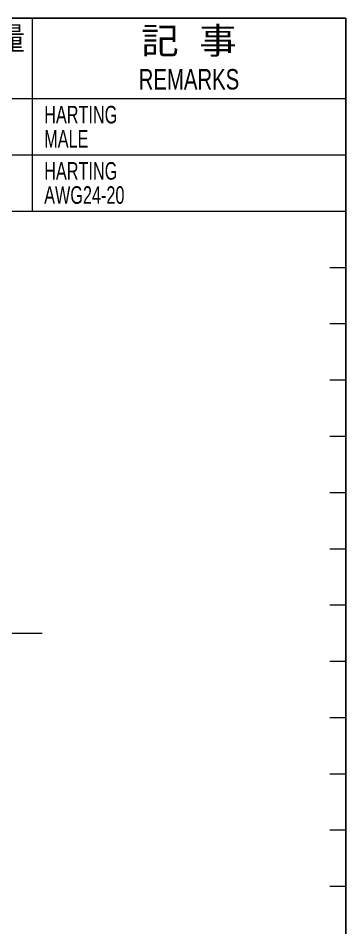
# Model space of a CAD drawing. Header units: millimetres. Extents: x 7 to 587, y 2 to 418.
# Drawn here: x 546.3 to 587, y 296.8 to 410 of the extents above; entities that cross this region are included whole.
import ezdxf
from ezdxf.enums import TextEntityAlignment as Align

# ---------------------------------------------------------------- set-up
doc = ezdxf.new("R2010")
doc.units = ezdxf.units.MM
for name, color, linetype in [('図面枠C7M', 7, 'Continuous'), ('表題、部品表', 7, 'Continuous'), ('表題、部品表_01', 7, 'Continuous'), ('表題、部品表_02', 7, 'Continuous'), ('表題、部品表_03', 7, 'Continuous')]:
    doc.layers.add(name, color=color, linetype=linetype)
doc.styles.add('HG丸ｺﾞｼｯｸM-PRO', font='')
doc.styles.get('HG丸ｺﾞｼｯｸM-PRO').set_extended_font_data('HG丸ｺﾞｼｯｸM-PRO')

# ---------------------------------------------------------------- blocks, each defined once
blk = doc.blocks.new('BLKF023')
at = {"layer": '図面枠C7M', "color": 2, "linetype": 'Continuous', "lineweight": 25}
for p, q in [((33, 410), (587, 410)), ((587, 410), (587, 10))]:
    blk.add_line(p, q, dxfattribs=at)
at = {"layer": '図面枠C7M', "color": 4, "linetype": 'Continuous', "lineweight": 13}
for p, q in [((585, 393), (587, 393)), ((585, 386), (587, 386)), ((585, 379), (587, 379)), ((585, 372), (587, 372)), ((585, 365), (587, 365)), ((585, 358), (587, 358)), ((585, 351), (587, 351)), ((585, 344), (587, 344)), ((585, 337), (587, 337)), ((585, 330), (587, 330)), ((585, 323), (587, 323)), ((585, 316), (587, 316)), ((585, 309), (587, 309)), ((585, 302), (587, 302))]:
    blk.add_line(p, q, dxfattribs=at)
blk = doc.blocks.new('BLKF029')
at = {"layer": '表題、部品表_01', "color": 4, "linetype": 'Continuous', "lineweight": 13}
for p, q in [((408.5, 410), (587, 410)), ((548, 410), (548, 400)), ((587, 410), (587, 400)), ((408.5, 400), (587, 400))]:
    blk.add_line(p, q, dxfattribs=at)
at = {"layer": '表題、部品表_01', "color": 3, "linetype": 'Continuous', "lineweight": 35, "style": 'HG丸ｺﾞｼｯｸM-PRO'}
for s, height, width, p in [('質量', 2.909, 0.781842, (544, 407.5)), ('記  事', 3.273, 1.042426, (567.5, 407.2)), ('REMARKS', 2.545, 0.742803, (567.5, 402.4))]:
    blk.add_text(s, height=height, dxfattribs=dict(at, width=width)).set_placement(p, align=Align.MIDDLE_CENTER)
blk = doc.blocks.new('BLKF028')
at = {"layer": '表題、部品表_01', "color": 3, "linetype": 'Continuous', "lineweight": 13}
blk.add_blockref('BLKF029', (0, 0), dxfattribs=at)
blk = doc.blocks.new('BLKF030')
at = {"layer": '表題、部品表_02', "color": 4, "linetype": 'Continuous', "lineweight": 13}
for p, q in [((408.5, 400), (587, 400)), ((548, 400), (548, 393)), ((587, 400), (587, 393)), ((408.5, 393), (587, 393))]:
    blk.add_line(p, q, dxfattribs=at)
blk = doc.blocks.new('BLKF032')
at = {"layer": '表題、部品表_02', "color": 4, "linetype": 'Continuous', "lineweight": 13}
for p, q in [((408.5, 393), (587, 393)), ((548, 393), (548, 386)), ((587, 393), (587, 386)), ((408.5, 386), (587, 386))]:
    blk.add_line(p, q, dxfattribs=at)

msp = doc.modelspace()

# ---------------------------------------------------------------- linework, layer by layer
at = {"layer": '表題、部品表', "color": 3, "linetype": 'Continuous', "lineweight": 13}
msp.add_line((529.32, 333.5), (549.23, 333.5), dxfattribs=at)

# ---------------------------------------------------------------- block references
at = {"layer": '図面枠C7M', "color": 4, "linetype": 'Continuous', "lineweight": 13}
msp.add_blockref('BLKF023', (0, 0), dxfattribs=at)
at = {"layer": '表題、部品表_01', "color": 3, "linetype": 'Continuous', "lineweight": 13}
msp.add_blockref('BLKF028', (0, 0), dxfattribs=at)
at = {"layer": '表題、部品表_02', "color": 4, "linetype": 'Continuous', "lineweight": 13}
for name in ['BLKF030', 'BLKF032']:
    msp.add_blockref(name, (0, 0), dxfattribs=at)

# ---------------------------------------------------------------- texts
at = {"layer": '表題、部品表_03', "color": 3, "linetype": 'Continuous', "lineweight": 35, "style": 'HG丸ｺﾞｼｯｸM-PRO'}
for s, width, p in [('HARTING', 0.692725, (549.5, 398)), ('MALE', 0.692832, (549.5, 395)), ('HARTING', 0.692725, (549.5, 391)), ('AWG24-20', 0.691362, (549.5, 388))]:
    msp.add_text(s, height=2.182, dxfattribs=dict(at, width=width)).set_placement(p, align=Align.MIDDLE_LEFT)

doc.saveas('drawing.dxf')
